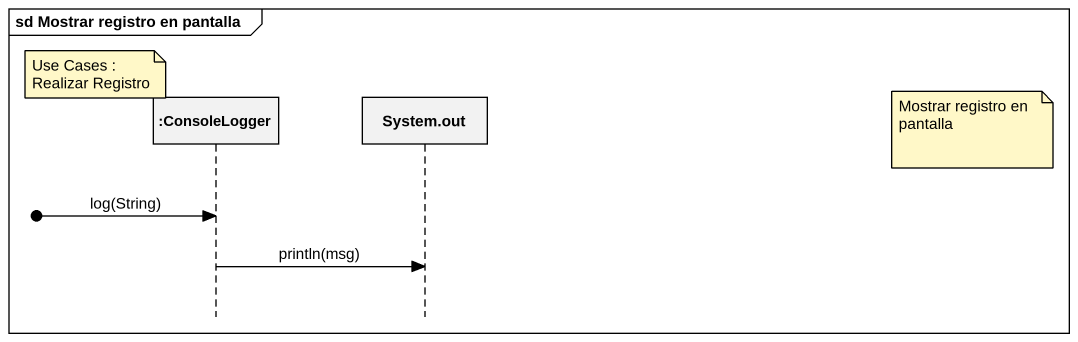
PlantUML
@startuml
mainframe sd Mostrar registro en pantalla
hide footbox
participant ":ConsoleLogger" as ConsoleLogger
participant "System.out" as System_out

note left of ConsoleLogger : Use Cases : Realizar Registro
note right of System_out : Mostrar registro en pantalla
[o-> ConsoleLogger : log(String)
ConsoleLogger -> System_out : println(msg)
@enduml
